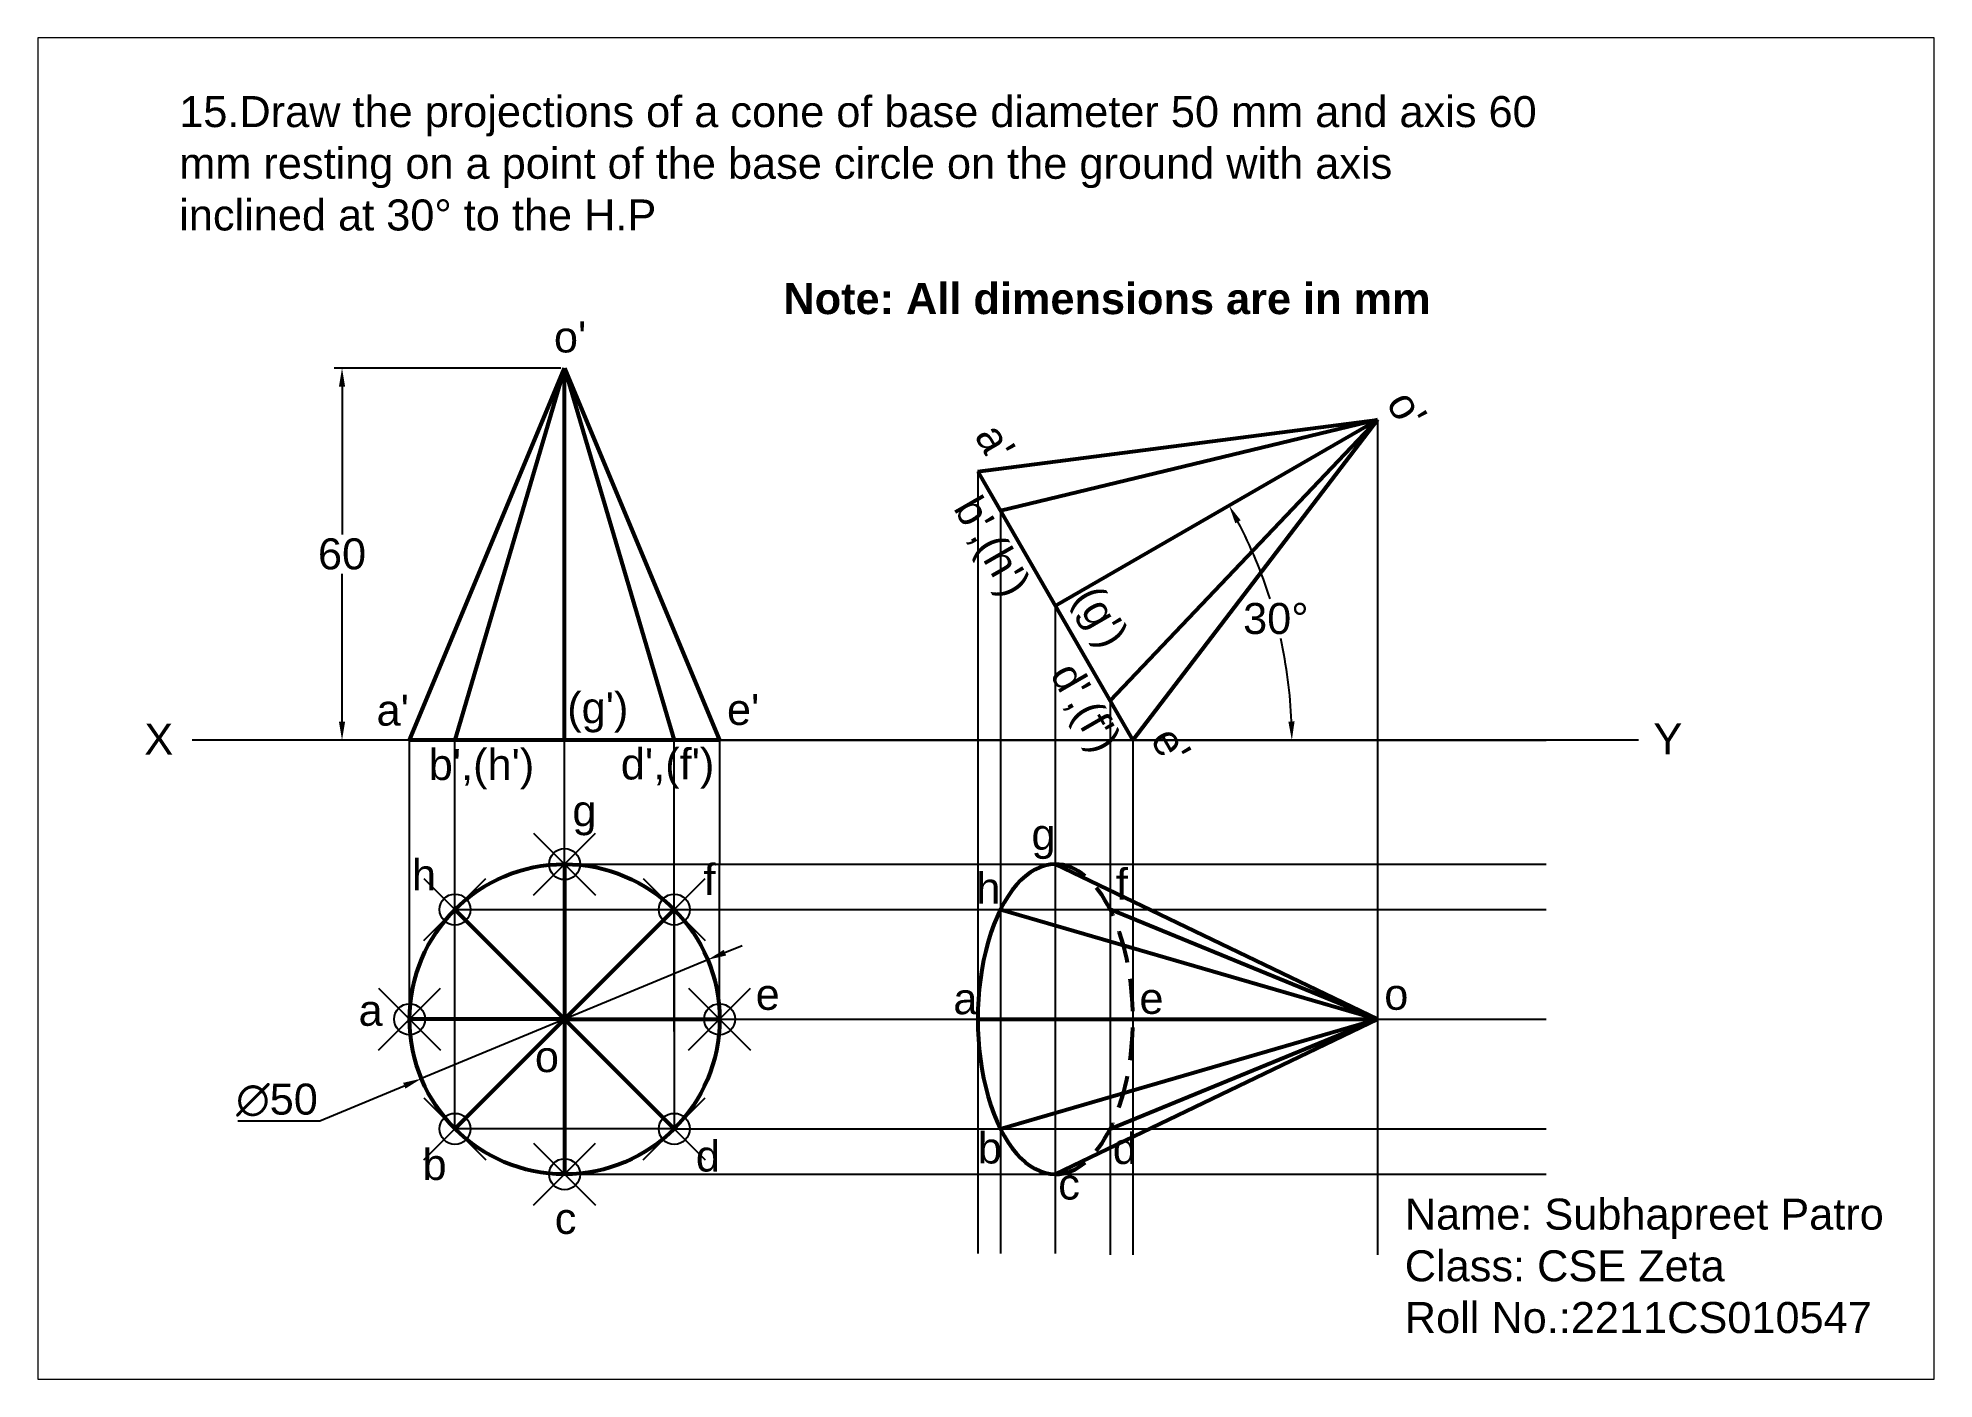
# Paper-space layout 'Layout15' of a CAD drawing. Header units: millimetres. Extents: x 30 to 267, y 21 to 189.
# The model-space entities are those that its viewports show. They can reach past a viewport. Long polylines and large blocks are cut down to what shows.
import ezdxf

# ---------------------------------------------------------------- set-up
doc = ezdxf.new("R2010")
doc.units = ezdxf.units.MM
doc.header["$PDMODE"] = 35
doc.header["$PDSIZE"] = 5
doc.linetypes.add('HIDDEN2', pattern=[4.7625, 3.175, -1.5875])
doc.styles.get("Standard").update_dxf_attribs({"font": 'arial.ttf'})
doc.dimstyles.new('ISO-25', dxfattribs={"dimtxt": 5, "dimasz": 3, "dimexe": 1.25, "dimexo": 0.625, "dimtad": 1, "dimtih": 1, "dimtoh": 1, "dimdec": 0, "dimtxsty": 'Standard', "dimcen": 2.5, "dimadec": 0, "dimazin": 0, "dimtfac": 1, "dimtdec": 0, "dimtmove": 0, "dimatfit": 3, "dimfxl": 1, "dimarcsym": 0})

# ---------------------------------------------------------------- blocks, each defined once
blk = doc.blocks.new('*D38')
at = {"color": 0, "lineweight": -2, "transparency": 16777216}
for p, q in [((5059.07, 45.89), (5061.85, 47.04)), ((5056.3, 44.74), (5010.12, 25.58)), ((4993.74, 18.79), (5007.35, 24.43)), ((4980.53, 18.79), (4993.74, 18.79))]:
    blk.add_line(p, q, dxfattribs=at)
at = {"color": 0, "transparency": 16777216}
for points in [[(5058.88, 46.35), (5059.27, 45.43), (5056.3, 44.74)], [(5007.16, 24.9), (5007.54, 23.97), (5010.12, 25.58)]]:
    blk.add_solid(points, dxfattribs=at)
at = {"layer": 'Defpoints', "color": 0, "transparency": 16777216}
for p in [(5056.3, 44.74), (5010.12, 25.58)]:
    blk.add_point(p, dxfattribs=at)
at = {"color": 0, "transparency": 16777216, "insert": (4986.82, 22.11), "char_height": 5, "attachment_point": 5}
blk.add_mtext('∅50', dxfattribs=at)
blk = doc.blocks.new('*D41')
at = {"color": 0, "lineweight": -2, "transparency": 16777216}
for p, q in [((5032.59, 140.16), (4996.06, 140.16)), ((4997.31, 137.16), (4997.31, 113.34)), ((4997.31, 83.16), (4997.31, 106.98)), ((5032.59, 80.16), (4996.06, 80.16))]:
    blk.add_line(p, q, dxfattribs=at)
at = {"color": 0, "transparency": 16777216}
for points in [[(4996.81, 137.16), (4997.81, 137.16), (4997.31, 140.16)], [(4996.81, 83.16), (4997.81, 83.16), (4997.31, 80.16)]]:
    blk.add_solid(points, dxfattribs=at)
at = {"layer": 'Defpoints', "color": 0, "transparency": 16777216}
for p in [(4997.31, 140.16), (5033.21, 140.16), (5033.21, 80.16)]:
    blk.add_point(p, dxfattribs=at)
at = {"color": 0, "transparency": 16777216, "insert": (4997.31, 110.16), "char_height": 5, "attachment_point": 5}
blk.add_mtext('60', dxfattribs=at)
blk = doc.blocks.new('*D42')
at = {"color": 0, "lineweight": -2, "transparency": 16777216}
for start, end in [(17.5085, 27.7278), (2.2722, 12.5206)]:
    blk.add_arc((5074.86, 80.16), 75.65, start, end, dxfattribs=at)
at = {"color": 0, "transparency": 16777216}
for points in [[(5141.39, 115.12), (5142.26, 115.6), (5140.38, 117.99)], [(5150.95, 83.17), (5149.95, 83.15), (5150.51, 80.16)]]:
    blk.add_solid(points, dxfattribs=at)
at = {"layer": 'Defpoints', "color": 0, "transparency": 16777216}
for p in [(5164.32, 131.81), (5112.36, 101.81), (5149.36, 93.3), (4973.12, 80.16), (5206.44, 80.16)]:
    blk.add_point(p, dxfattribs=at)
at = {"color": 0, "transparency": 16777216, "insert": (5147.93, 99.74), "char_height": 5, "attachment_point": 5}
blk.add_mtext('30°', dxfattribs=at)

msp = doc.modelspace()

# ---------------------------------------------------------------- linework, layer by layer
at = {"lineweight": 53}
for p, q in [((5008.21, 80.16), (5033.21, 140.16)), ((5033.21, 140.16), (5015.53, 80.16)), ((5033.21, 80.16), (5033.21, 140.16)), ((5033.21, 140.16), (5050.89, 80.16)), ((5033.21, 140.16), (5058.21, 80.16)), ((5099.86, 123.46), (5164.32, 131.81)), ((5164.32, 131.81), (5103.52, 117.12)), ((5112.36, 101.81), (5164.32, 131.81)), ((5164.32, 131.81), (5121.2, 86.5)), ((5164.32, 131.81), (5124.86, 80.16)), ((5099.86, 123.46), (5124.86, 80.16)), ((5058.21, 80.16), (5008.21, 80.16)), ((5033.21, 60.16), (5033.21, 10.16)), ((5112.36, 60.16), (5164.32, 35.16)), ((5050.89, 52.84), (5015.53, 17.48)), ((5015.53, 52.84), (5033.21, 35.16)), ((5103.52, 52.84), (5164.32, 35.16)), ((5164.32, 35.16), (5121.2, 52.84)), ((5033.21, 35.16), (5008.21, 35.16)), ((5033.21, 35.16), (5058.21, 35.16)), ((5033.21, 35.16), (5050.89, 17.48)), ((5099.86, 35.16), (5164.32, 35.16)), ((5103.52, 17.48), (5164.32, 35.16)), ((5164.32, 35.16), (5112.36, 10.16)), ((5121.2, 17.48), (5164.32, 35.16))]:
    msp.add_line(p, q, dxfattribs=at)
for p, q in [((5164.32, 131.81), (5164.32, -2.81)), ((5124.86, 80.16), (5099.86, 123.46)), ((5099.86, 123.46), (5099.86, -2.61)), ((5103.52, 117.12), (5103.52, -2.61)), ((5112.36, 101.81), (5112.36, -2.61)), ((5121.2, 86.5), (5121.2, -2.81)), ((5206.44, 80.16), (4973.12, 80.16)), ((5058.21, 80.16), (5008.21, 80.16)), ((5008.21, 60.16), (5008.21, 80.16)), ((5008.21, 80.16), (5058.21, 80.16)), ((5015.53, 60.16), (5015.53, 80.16)), ((5033.21, 60.16), (5033.21, 80.16)), ((5050.89, 60.16), (5050.89, 80.16)), ((5058.21, 80.16), (5058.21, 60.16)), ((5058.21, 80.16), (5191.51, 80.16)), ((5124.86, 80.16), (5124.86, -2.81)), ((5008.21, 35.16), (5008.21, 60.16)), ((5015.53, 33.16), (5015.53, 60.16)), ((5033.21, 60.16), (5093.3, 60.16)), ((5033.21, 40.48), (5033.21, 60.16)), ((5050.89, 33.16), (5050.89, 60.16)), ((5058.21, 35.16), (5058.21, 60.2)), ((5093.3, 60.16), (5191.51, 60.16)), ((5015.53, 17.48), (5015.53, 52.84)), ((5015.53, 52.84), (5050.89, 52.84)), ((5050.89, 52.84), (5050.89, 17.48)), ((5050.89, 52.84), (5191.51, 52.84)), ((5058.21, 35.16), (5191.51, 35.16)), ((5050.89, 17.48), (5015.53, 17.48)), ((5050.89, 17.48), (5191.51, 17.48)), ((5033.21, 10.16), (5191.51, 10.16))]:
    msp.add_line(p, q)
msp.add_circle((5033.21, 35.16), 25, dxfattribs=at)
msp.add_ellipse((5112.36, 35.16), major_axis=(0, 25), ratio=0.5, start_param=6.283185, end_param=9.424778, dxfattribs=at)
at = {"linetype": 'HIDDEN2', "lineweight": 53}
msp.add_ellipse((5112.36, 35.16), major_axis=(0, 25), ratio=0.5, start_param=3.141593, end_param=6.283185, dxfattribs=at)
msp.add_ellipse((5112.36, 35.16), major_axis=(0, 25), ratio=0.5, start_param=11.773392, end_param=11.780972)
at = {"linetype": 'HIDDEN2'}
msp.add_ellipse((5112.36, 35.16), major_axis=(0, 25), ratio=0.5, start_param=1.570796, end_param=1.608586, dxfattribs=at)
for p in [(5033.21, 60.16), (5015.53, 52.84), (5050.89, 52.84), (5008.21, 35.16), (5058.21, 35.16), (5015.53, 17.48), (5050.89, 17.48), (5033.21, 10.16)]:
    msp.add_point(p)

# ---------------------------------------------------------------- texts
at = {"char_height": 5, "attachment_point": 1}
for s, width, insert in [('15.Draw the projections of a cone of base diameter 50 mm and axis 60 \\Pmm resting on a point of the base circle on the ground with axis \\Pinclined at 30° to the H.P', 242.5432, (4971.05, 184.01)), ('{\\fArial|b1|i0|c0|p34;Note: All dimensions are in mm}', 127.2098, (5068.5, 153.85)), ("o'", 7.8963, (5031.49, 147.67)), ("a'", 4.206, (5002.88, 87.5)), ("(g')", 8.2745, (5033.63, 87.88)), ("e'", 8.177, (5059.4, 87.61)), ('X', 4.7435, (4965.42, 82.84)), ('Y', 11.0027, (5208.83, 82.85)), ("b',(h')", 11.0555, (5011.29, 78.73)), ("d',(f')", 13.0665, (5042.28, 78.82)), ('g', 12.3174, (5108.52, 67.47)), ('h', 4.1455, (5099.62, 58.81)), ('f', 3.637, (5122.13, 59.46)), ('a', 5.4168, (5095.91, 40.97)), ('e', 4.0652, (5125.93, 41.02)), ('o', 7.8963, (5165.42, 41.68)), ('o', 7.8963, (5028.42, 31.63)), ('b', 4.6605, (5099.86, 16.9)), ('d', 4.5577, (5121.62, 16.82)), ('c', 3.6999, (5112.83, 11.08)), ('Name: Subhapreet Patro\\PClass: CSE Zeta\\PRoll No.:2211CS010547', 77.1939, (5168.73, 6.23))]:
    msp.add_mtext_dynamic_manual_height_columns(s, width=width, gutter_width=25, heights=[0], dxfattribs=dict(at, insert=insert))
at = {"char_height": 5, "attachment_point": 1, "rotation": 300}
for s, width, insert in [("o'", 7.8963, (5169.96, 137.06)), ("a'", 4.206, (5103.55, 131.75)), ("b',(h')", 11.0555, (5100.16, 120.08)), ("(g')", 10.4239, (5119.53, 105.66)), ("d',(f')", 13.0665, (5115.73, 93.28)), ("e'", 8.177, (5131.9, 82.85))]:
    msp.add_mtext_dynamic_manual_height_columns(s, width=width, gutter_width=25, heights=[0], dxfattribs=dict(at, insert=insert))
at = {"linetype": 'HIDDEN2', "char_height": 5, "attachment_point": 1}
for s, insert in [('g', (5034.47, 71.28)), ('h', (5008.59, 60.96)), ('f', (5055.62, 60.2)), ('e', (5064.03, 41.67)), ('a', (4999.98, 39.1)), ('d', (5054.38, 15.6)), ('b', (5010.3, 14.24)), ('c', (5031.62, 5.54))]:
    msp.add_mtext_dynamic_manual_height_columns(s, width=4.0052, gutter_width=25, heights=[0], dxfattribs=dict(at, insert=insert))

# ---------------------------------------------------------------- dimensions: what is measured, and where the dimension line sits
dim = msp.add_aligned_dim(p1=(5033.21, 80.16), p2=(5033.21, 140.16), distance=35.91, dimstyle='ISO-25')
dim.commit()
dim.dimension.update_dxf_attribs({"geometry": '*D41', "text_midpoint": (4997.31, 110.16)})
dim = msp.add_angular_dim_2l(base=(5149.36, 93.3), line1=((5206.44, 80.16), (4973.12, 80.16)), line2=((5112.36, 101.81), (5164.32, 131.81)), dimstyle='ISO-25')
dim.commit()
dim.dimension.update_dxf_attribs({"geometry": '*D42', "text_midpoint": (5147.93, 99.74)})
dim = msp.add_diameter_dim_2p(p1=(5056.3, 44.74), p2=(5010.12, 25.58), dimstyle='ISO-25')
dim.commit()
dim.dimension.update_dxf_attribs({"geometry": '*D38', "text_midpoint": (4986.82, 18.79), "dimtype": 163})

psp = doc.layouts.new('Layout15')

# ---------------------------------------------------------------- viewports
at = {"layer": '0'}
psp.add_viewport(center=(148.5, 105), size=(237.6, 168), view_center_point=(5101.18, 85.26), view_height=216.2525, dxfattribs=at)

doc.saveas('drawing.dxf')
